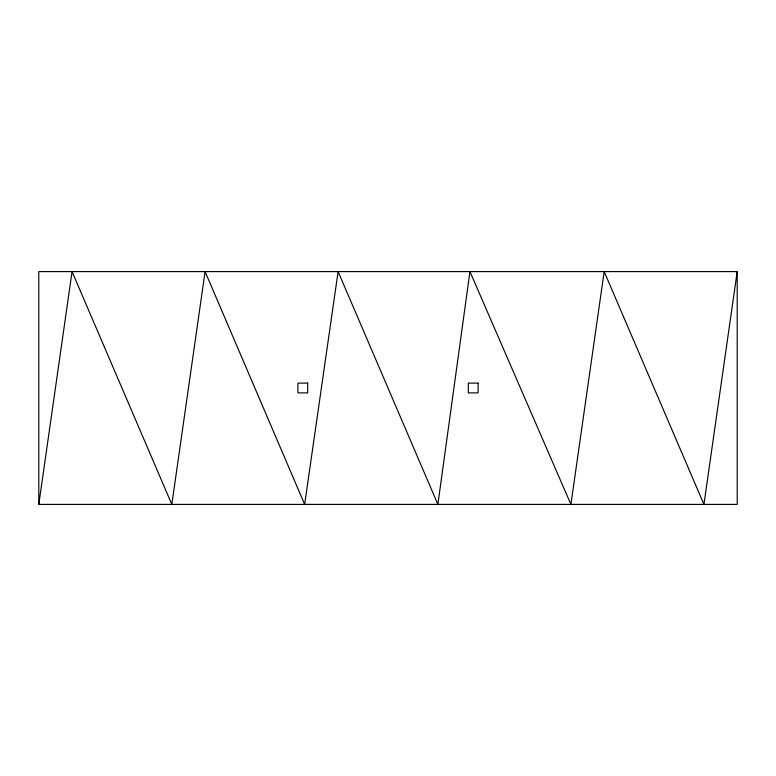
<?xml version="1.0" encoding="UTF-8"?>
<svg xmlns="http://www.w3.org/2000/svg" width="776" height="776" viewBox="0 0 776 776"><rect width="100%" height="100%" fill="white"/><g stroke="black" fill="none" stroke-linecap="round" stroke-linejoin="round"><path stroke-width="1.16" d="M38.8 504.4L72.061 271.6L171.826 504.4L205.087 271.6L304.658 504.4L338.113 271.6L437.887 504.4L469.946 271.6L570.913 504.4L604.174 271.6L703.939 504.4L737.2 271.6L38.8 271.6L38.8 504.4L737.2 504.4L737.2 271.6M307.684 383.111L297.906 383.111L297.906 392.889L307.684 392.889L307.684 383.111M478.094 383.111L468.316 383.111L468.316 392.889L478.094 392.889L478.094 383.111"/></g></svg>
